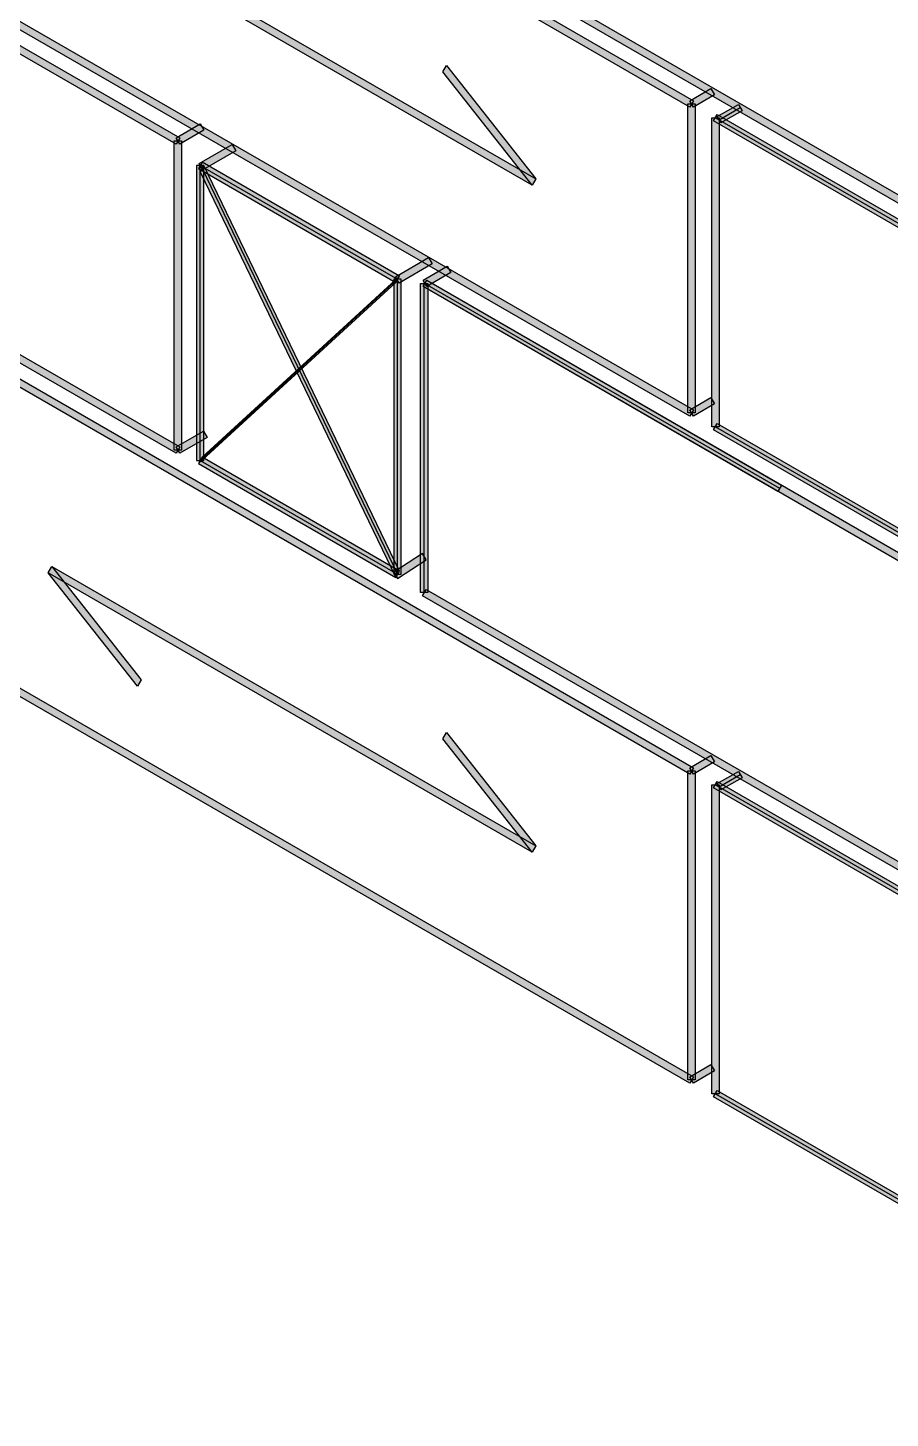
# Model space of a CAD drawing. Extents: x 0 to 119, y 0 to 84.
# Drawn here: x 53.431 to 55.551, y 54.625 to 58.044 of the extents above; entities that cross this region are included whole.
import ezdxf

# ---------------------------------------------------------------- set-up
doc = ezdxf.new("R2010")
doc.units = 0
doc.header["$MEASUREMENT"] = 0
doc.layers.add('3', color=7, linetype='CONTINUOUS')

msp = doc.modelspace()

# ---------------------------------------------------------------- linework, layer by layer
at = {"layer": '3', "color": 7, "linetype": 'Continuous'}
for p, q in [((55.130632, 57.8176), (55.182593, 57.8476)), ((55.12163, 57.822794), (55.756902, 57.45602)), ((53.855384, 57.70542), (54.340358, 57.42542)), ((53.855384, 57.70542), (54.340358, 57.42542)), ((53.855384, 56.980204), (53.855384, 57.70542)), ((53.859884, 57.697625), (54.340358, 56.700202)), ((53.859884, 57.697625), (54.340358, 56.700202)), ((53.855384, 56.980204), (54.340358, 57.42542)), ((53.855384, 56.980204), (54.340358, 57.42542)), ((54.340358, 56.700202), (54.340358, 57.42542)), ((54.405903, 56.65519), (54.405903, 57.41519)), ((54.40734, 57.41519), (55.279425, 56.911691)), ((55.121631, 57.062795), (55.756902, 56.69602)), ((53.855384, 56.980204), (54.340358, 56.700202)), ((55.130632, 56.1776), (55.182593, 56.2076)), ((55.12163, 56.182794), (55.756902, 55.81602)), ((55.121631, 55.422795), (55.756902, 55.05602))]:
    msp.add_line(p, q, dxfattribs=at)
for points in [[(55.067419, 57.864485), (55.058419, 57.848896), (53.153584, 58.948654), (53.162584, 58.964242), (55.067419, 57.864485)], [(53.804827, 57.773442), (53.795827, 57.757854), (52.461676, 58.528128), (52.470676, 58.543716), (53.804827, 57.773442)], [(54.680195, 57.672292), (54.671195, 57.656703), (53.481517, 58.343565), (53.490517, 58.359153), (54.680195, 57.672292)], [(54.401403, 58.288225), (54.410403, 58.303814), (55.709441, 57.553814), (55.700441, 57.538225), (54.401403, 58.288225)], [(55.067419, 57.104485), (55.058419, 57.088896), (53.140084, 58.196449), (53.149084, 58.212038), (55.067419, 57.104485)], [(54.680195, 57.672292), (54.671195, 57.656703), (54.451704, 57.935356), (54.460704, 57.950944), (54.680195, 57.672292)], [(55.067419, 57.848896), (55.058419, 57.864485), (55.11038, 57.894485), (55.11938, 57.878896), (55.067419, 57.848896)], [(55.053919, 57.856691), (55.071919, 57.856691), (55.071919, 57.096691), (55.053919, 57.096691), (55.053919, 57.856691)], [(55.135132, 57.809806), (55.126132, 57.825394), (55.178093, 57.855394), (55.187093, 57.839806), (55.135132, 57.809806)], [(55.13063, 57.062794), (55.11263, 57.062794), (55.11263, 57.822794), (55.13063, 57.822794), (55.13063, 57.062794)], [(55.11263, 57.822794), (55.13063, 57.822794), (55.13063, 57.062794), (55.11263, 57.062794), (55.11263, 57.822794)], [(55.11263, 57.822794), (55.13063, 57.822794), (55.13063, 57.062794), (55.11263, 57.062794), (55.11263, 57.822794)], [(56.494284, 57.040684), (56.485284, 57.025096), (55.11713, 57.815), (55.12613, 57.830588), (56.494284, 57.040684)], [(52.460238, 57.768128), (52.469238, 57.783716), (53.804827, 57.013442), (53.795827, 56.997854), (52.460238, 57.768128)], [(53.804827, 57.757854), (53.795827, 57.773442), (53.85536, 57.807813), (53.86436, 57.792225), (53.804827, 57.757854)], [(53.804827, 57.757854), (53.795827, 57.773442), (53.85536, 57.807813), (53.86436, 57.792225), (53.804827, 57.757854)], [(53.809327, 57.005648), (53.791327, 57.005648), (53.791327, 57.765648), (53.809327, 57.765648), (53.809327, 57.005648)], [(53.809327, 57.005648), (53.791327, 57.005648), (53.791327, 57.765648), (53.809327, 57.765648), (53.809327, 57.005648)], [(53.861601, 57.694651), (53.852601, 57.71024), (53.933982, 57.757225), (53.942982, 57.741637), (53.861601, 57.694651)], [(53.861601, 57.694651), (53.852601, 57.71024), (53.933982, 57.757225), (53.942982, 57.741637), (53.861601, 57.694651)], [(54.335858, 57.417625), (54.344858, 57.433214), (53.859884, 57.713214), (53.850884, 57.697625), (54.335858, 57.417625)], [(53.864384, 57.70542), (53.846384, 57.70542), (53.846384, 56.980204), (53.864384, 56.980204), (53.864384, 57.70542)], [(54.335858, 56.692408), (54.344858, 56.707997), (53.864384, 57.70542), (53.855384, 57.689831), (54.335858, 56.692408)], [(54.343999, 57.416138), (54.334999, 57.431727), (54.41638, 57.478712), (54.42538, 57.463124), (54.343999, 57.416138)], [(54.343999, 57.416138), (54.334999, 57.431727), (54.41638, 57.478712), (54.42538, 57.463124), (54.343999, 57.416138)], [(54.41184, 57.407395), (54.40284, 57.422984), (54.462372, 57.457355), (54.471372, 57.441766), (54.41184, 57.407395)], [(54.41184, 57.407395), (54.40284, 57.422984), (54.462372, 57.457355), (54.471372, 57.441766), (54.41184, 57.407395)], [(54.335858, 57.417625), (54.344858, 57.433214), (53.859884, 56.987999), (53.850884, 56.97241), (54.335858, 57.417625)], [(54.331358, 56.700202), (54.349358, 56.700202), (54.349358, 57.42542), (54.331358, 57.42542), (54.331358, 56.700202)], [(54.396903, 57.41519), (54.414903, 57.41519), (54.414903, 56.65519), (54.396903, 56.65519), (54.396903, 57.41519)], [(55.745992, 56.65271), (55.736992, 56.637122), (54.40284, 57.407396), (54.41184, 57.422984), (55.745992, 56.65271)], [(55.283925, 56.919485), (55.274925, 56.903896), (54.40284, 57.407396), (54.41184, 57.422984), (55.283925, 56.919485)], [(55.283925, 56.919485), (55.274925, 56.903896), (54.40284, 57.407396), (54.41184, 57.422984), (55.283925, 56.919485)], [(55.067419, 56.224485), (55.058419, 56.208896), (53.153584, 57.308654), (53.162584, 57.324242), (55.067419, 56.224485)], [(55.067419, 57.088896), (55.058419, 57.104485), (55.11038, 57.134485), (55.11938, 57.118896), (55.067419, 57.088896)], [(56.494284, 56.280684), (56.485284, 56.265096), (55.117131, 57.055001), (55.126131, 57.070589), (56.494284, 56.280684)], [(53.863279, 57.052386), (53.872279, 57.036797), (53.804827, 56.997854), (53.795827, 57.013442), (53.863279, 57.052386)], [(53.863279, 57.052386), (53.872279, 57.036797), (53.804827, 56.997854), (53.795827, 57.013442), (53.863279, 57.052386)], [(53.859884, 56.987999), (53.850884, 56.97241), (54.335858, 56.692408), (54.344858, 56.707997), (53.859884, 56.987999)], [(54.410394, 56.735644), (54.401394, 56.751233), (54.331358, 56.705602), (54.340358, 56.690014), (54.410394, 56.735644)], [(54.680195, 56.032292), (54.671195, 56.016703), (53.481517, 56.703565), (53.490517, 56.719153), (54.680195, 56.032292)], [(53.710008, 56.440501), (53.701008, 56.424913), (53.481517, 56.703565), (53.490517, 56.719153), (53.710008, 56.440501)], [(54.401403, 56.647396), (54.410403, 56.662984), (55.745992, 55.89271), (55.736992, 55.877122), (54.401403, 56.647396)], [(55.067419, 55.464485), (55.058419, 55.448896), (53.140084, 56.556449), (53.149084, 56.572038), (55.067419, 55.464485)], [(54.680195, 56.032292), (54.671195, 56.016703), (54.451704, 56.295356), (54.460704, 56.310944), (54.680195, 56.032292)], [(55.067419, 56.208896), (55.058419, 56.224485), (55.11038, 56.254485), (55.11938, 56.238896), (55.067419, 56.208896)], [(55.053919, 56.216691), (55.071919, 56.216691), (55.071919, 55.456691), (55.053919, 55.456691), (55.053919, 56.216691)], [(55.135132, 56.169806), (55.126132, 56.185394), (55.178093, 56.215394), (55.187093, 56.199806), (55.135132, 56.169806)], [(55.13063, 55.422794), (55.11263, 55.422794), (55.11263, 56.182794), (55.13063, 56.182794), (55.13063, 55.422794)], [(55.11263, 56.182794), (55.13063, 56.182794), (55.13063, 55.422794), (55.11263, 55.422794), (55.11263, 56.182794)], [(55.11263, 56.182794), (55.13063, 56.182794), (55.13063, 55.422794), (55.11263, 55.422794), (55.11263, 56.182794)], [(56.494284, 55.400684), (56.485284, 55.385096), (55.11713, 56.175), (55.12613, 56.190588), (56.494284, 55.400684)], [(55.067419, 55.448896), (55.058419, 55.464485), (55.11038, 55.494485), (55.11938, 55.478896), (55.067419, 55.448896)], [(56.494284, 54.640684), (56.485284, 54.625096), (55.117131, 55.415001), (55.126131, 55.430589), (56.494284, 54.640684)]]:
    msp.add_lwpolyline(points, dxfattribs=at)
for points in [[(55.067419, 57.864485), (53.153584, 58.948654), (53.162584, 58.964242)], [(55.067419, 57.864485), (55.058419, 57.848896), (53.153584, 58.948654)], [(55.067419, 57.864485), (53.162584, 58.964242), (55.067419, 57.864485)], [(53.804827, 57.773442), (52.461676, 58.528128), (52.470676, 58.543716)], [(53.804827, 57.773442), (52.470676, 58.543716), (53.804827, 57.773442)], [(53.804827, 57.773442), (53.795827, 57.757854), (52.461676, 58.528128)], [(54.680195, 57.672292), (53.481517, 58.343565), (53.490517, 58.359153)], [(54.680195, 57.672292), (53.490517, 58.359153), (54.680195, 57.672292)], [(54.680195, 57.672292), (54.671195, 57.656703), (53.481517, 58.343565)], [(54.401403, 58.288225), (54.410403, 58.303814), (55.709441, 57.553814)], [(54.401403, 58.288225), (55.709441, 57.553814), (55.700441, 57.538225)], [(54.401403, 58.288225), (55.700441, 57.538225), (54.401403, 58.288225)], [(55.067419, 57.104485), (53.140084, 58.196449), (53.149084, 58.212038)], [(55.067419, 57.104485), (55.058419, 57.088896), (53.140084, 58.196449)], [(55.067419, 57.104485), (53.149084, 58.212038), (55.067419, 57.104485)], [(54.680195, 57.672292), (54.451704, 57.935356), (54.460704, 57.950944)], [(54.680195, 57.672292), (54.460704, 57.950944), (54.680195, 57.672292)], [(54.680195, 57.672292), (54.671195, 57.656703), (54.451704, 57.935356)], [(55.067419, 57.848896), (55.058419, 57.864485), (55.11038, 57.894485)], [(55.067419, 57.848896), (55.11038, 57.894485), (55.11938, 57.878896)], [(55.067419, 57.848896), (55.11938, 57.878896), (55.067419, 57.848896)], [(55.053919, 57.856691), (55.071919, 57.856691), (55.071919, 57.096691)], [(55.053919, 57.856691), (55.071919, 57.096691), (55.053919, 57.096691)], [(55.053919, 57.856691), (55.053919, 57.096691), (55.053919, 57.856691)], [(55.135132, 57.809806), (55.126132, 57.825394), (55.178093, 57.855394)], [(55.135132, 57.809806), (55.178093, 57.855394), (55.187093, 57.839806)], [(55.13063, 57.062794), (55.11263, 57.062794), (55.11263, 57.822794)], [(55.13063, 57.062794), (55.11263, 57.822794), (55.13063, 57.822794)], [(55.11263, 57.822794), (55.13063, 57.822794), (55.13063, 57.062794)], [(55.11263, 57.822794), (55.13063, 57.062794), (55.11263, 57.062794)], [(55.11263, 57.822794), (55.11263, 57.062794), (55.11263, 57.822794)], [(55.11263, 57.822794), (55.13063, 57.822794), (55.13063, 57.062794)], [(55.11263, 57.822794), (55.13063, 57.062794), (55.11263, 57.062794)], [(55.11263, 57.822794), (55.11263, 57.062794), (55.11263, 57.822794)], [(56.494284, 57.040684), (55.11713, 57.815), (55.12613, 57.830588)], [(56.494284, 57.040684), (56.485284, 57.025096), (55.11713, 57.815)], [(56.494284, 57.040684), (55.12613, 57.830588), (56.494284, 57.040684)], [(55.13063, 57.062794), (55.13063, 57.822794), (55.13063, 57.062794)], [(55.135132, 57.809806), (55.187093, 57.839806), (55.135132, 57.809806)], [(52.460238, 57.768128), (52.469238, 57.783716), (53.804827, 57.013442)], [(53.804827, 57.757854), (53.795827, 57.773442), (53.85536, 57.807813)], [(53.804827, 57.757854), (53.795827, 57.773442), (53.85536, 57.807813)], [(53.804827, 57.757854), (53.85536, 57.807813), (53.86436, 57.792225)], [(53.804827, 57.757854), (53.85536, 57.807813), (53.86436, 57.792225)], [(53.804827, 57.757854), (53.86436, 57.792225), (53.804827, 57.757854)], [(53.804827, 57.757854), (53.86436, 57.792225), (53.804827, 57.757854)], [(52.460238, 57.768128), (53.804827, 57.013442), (53.795827, 56.997854)], [(52.460238, 57.768128), (53.795827, 56.997854), (52.460238, 57.768128)], [(53.809327, 57.005648), (53.791327, 57.005648), (53.791327, 57.765648)], [(53.809327, 57.005648), (53.791327, 57.765648), (53.809327, 57.765648)], [(53.809327, 57.005648), (53.791327, 57.005648), (53.791327, 57.765648)], [(53.809327, 57.005648), (53.791327, 57.765648), (53.809327, 57.765648)], [(53.809327, 57.005648), (53.809327, 57.765648), (53.809327, 57.005648)], [(53.809327, 57.005648), (53.809327, 57.765648), (53.809327, 57.005648)], [(53.861601, 57.694651), (53.852601, 57.71024), (53.933982, 57.757225)], [(53.861601, 57.694651), (53.852601, 57.71024), (53.933982, 57.757225)], [(53.861601, 57.694651), (53.933982, 57.757225), (53.942982, 57.741637)], [(53.861601, 57.694651), (53.933982, 57.757225), (53.942982, 57.741637)], [(54.335858, 57.417625), (53.859884, 57.713214), (53.850884, 57.697625)], [(54.335858, 57.417625), (54.344858, 57.433214), (53.859884, 57.713214)], [(53.861601, 57.694651), (53.942982, 57.741637), (53.861601, 57.694651)], [(53.861601, 57.694651), (53.942982, 57.741637), (53.861601, 57.694651)], [(53.864384, 57.70542), (53.846384, 57.70542), (53.846384, 56.980204)], [(53.864384, 57.70542), (53.846384, 56.980204), (53.864384, 56.980204)], [(54.335858, 57.417625), (53.850884, 57.697625), (54.335858, 57.417625)], [(54.335858, 56.692408), (53.864384, 57.70542), (53.855384, 57.689831)], [(54.335858, 56.692408), (53.855384, 57.689831), (54.335858, 56.692408)], [(54.335858, 56.692408), (54.344858, 56.707997), (53.864384, 57.70542)], [(53.864384, 57.70542), (53.864384, 56.980204), (53.864384, 57.70542)], [(54.343999, 57.416138), (54.334999, 57.431727), (54.41638, 57.478712)], [(54.343999, 57.416138), (54.334999, 57.431727), (54.41638, 57.478712)], [(54.343999, 57.416138), (54.41638, 57.478712), (54.42538, 57.463124)], [(54.343999, 57.416138), (54.41638, 57.478712), (54.42538, 57.463124)], [(54.343999, 57.416138), (54.42538, 57.463124), (54.343999, 57.416138)], [(54.343999, 57.416138), (54.42538, 57.463124), (54.343999, 57.416138)], [(54.41184, 57.407395), (54.40284, 57.422984), (54.462372, 57.457355)], [(54.41184, 57.407395), (54.40284, 57.422984), (54.462372, 57.457355)], [(54.41184, 57.407395), (54.462372, 57.457355), (54.471372, 57.441766)], [(54.41184, 57.407395), (54.462372, 57.457355), (54.471372, 57.441766)], [(54.41184, 57.407395), (54.471372, 57.441766), (54.41184, 57.407395)], [(54.41184, 57.407395), (54.471372, 57.441766), (54.41184, 57.407395)], [(54.335858, 57.417625), (53.859884, 56.987999), (53.850884, 56.97241)], [(54.335858, 57.417625), (53.850884, 56.97241), (54.335858, 57.417625)], [(54.335858, 57.417625), (54.344858, 57.433214), (53.859884, 56.987999)], [(54.331358, 56.700202), (54.349358, 56.700202), (54.349358, 57.42542)], [(54.331358, 56.700202), (54.349358, 57.42542), (54.331358, 57.42542)], [(54.331358, 56.700202), (54.331358, 57.42542), (54.331358, 56.700202)], [(54.396903, 57.41519), (54.414903, 57.41519), (54.414903, 56.65519)], [(54.396903, 57.41519), (54.414903, 56.65519), (54.396903, 56.65519)], [(54.396903, 57.41519), (54.396903, 56.65519), (54.396903, 57.41519)], [(55.745992, 56.65271), (54.40284, 57.407396), (54.41184, 57.422984)], [(55.283925, 56.919485), (54.40284, 57.407396), (54.41184, 57.422984)], [(55.283925, 56.919485), (54.40284, 57.407396), (54.41184, 57.422984)], [(55.745992, 56.65271), (55.736992, 56.637122), (54.40284, 57.407396)], [(55.283925, 56.919485), (55.274925, 56.903896), (54.40284, 57.407396)], [(55.283925, 56.919485), (55.274925, 56.903896), (54.40284, 57.407396)], [(55.745992, 56.65271), (54.41184, 57.422984), (55.745992, 56.65271)], [(55.283925, 56.919485), (54.41184, 57.422984), (55.283925, 56.919485)], [(55.283925, 56.919485), (54.41184, 57.422984), (55.283925, 56.919485)], [(55.067419, 56.224485), (53.153584, 57.308654), (53.162584, 57.324242)], [(55.067419, 56.224485), (55.058419, 56.208896), (53.153584, 57.308654)], [(55.067419, 56.224485), (53.162584, 57.324242), (55.067419, 56.224485)], [(55.067419, 57.088896), (55.058419, 57.104485), (55.11038, 57.134485)], [(55.067419, 57.088896), (55.11038, 57.134485), (55.11938, 57.118896)], [(55.067419, 57.088896), (55.11938, 57.118896), (55.067419, 57.088896)], [(56.494284, 56.280684), (55.117131, 57.055001), (55.126131, 57.070589)], [(56.494284, 56.280684), (55.126131, 57.070589), (56.494284, 56.280684)], [(53.863279, 57.052386), (53.804827, 56.997854), (53.795827, 57.013442)], [(53.863279, 57.052386), (53.795827, 57.013442), (53.863279, 57.052386)], [(53.863279, 57.052386), (53.804827, 56.997854), (53.795827, 57.013442)], [(53.863279, 57.052386), (53.795827, 57.013442), (53.863279, 57.052386)], [(53.863279, 57.052386), (53.872279, 57.036797), (53.804827, 56.997854)], [(53.863279, 57.052386), (53.872279, 57.036797), (53.804827, 56.997854)], [(56.494284, 56.280684), (56.485284, 56.265096), (55.117131, 57.055001)], [(53.859884, 56.987999), (53.850884, 56.97241), (54.335858, 56.692408)], [(53.859884, 56.987999), (54.335858, 56.692408), (54.344858, 56.707997)], [(53.859884, 56.987999), (54.344858, 56.707997), (53.859884, 56.987999)], [(54.410394, 56.735644), (54.401394, 56.751233), (54.331358, 56.705602)], [(54.680195, 56.032292), (53.481517, 56.703565), (53.490517, 56.719153)], [(53.710008, 56.440501), (53.481517, 56.703565), (53.490517, 56.719153)], [(54.680195, 56.032292), (53.490517, 56.719153), (54.680195, 56.032292)], [(53.710008, 56.440501), (53.490517, 56.719153), (53.710008, 56.440501)], [(54.410394, 56.735644), (54.331358, 56.705602), (54.340358, 56.690014)], [(54.410394, 56.735644), (54.340358, 56.690014), (54.410394, 56.735644)], [(54.680195, 56.032292), (54.671195, 56.016703), (53.481517, 56.703565)], [(53.710008, 56.440501), (53.701008, 56.424913), (53.481517, 56.703565)], [(54.401403, 56.647396), (54.410403, 56.662984), (55.745992, 55.89271)], [(54.401403, 56.647396), (55.745992, 55.89271), (55.736992, 55.877122)], [(54.401403, 56.647396), (55.736992, 55.877122), (54.401403, 56.647396)], [(55.067419, 55.464485), (53.140084, 56.556449), (53.149084, 56.572038)], [(55.067419, 55.464485), (55.058419, 55.448896), (53.140084, 56.556449)], [(55.067419, 55.464485), (53.149084, 56.572038), (55.067419, 55.464485)], [(54.680195, 56.032292), (54.451704, 56.295356), (54.460704, 56.310944)], [(54.680195, 56.032292), (54.460704, 56.310944), (54.680195, 56.032292)], [(54.680195, 56.032292), (54.671195, 56.016703), (54.451704, 56.295356)], [(55.067419, 56.208896), (55.058419, 56.224485), (55.11038, 56.254485)], [(55.067419, 56.208896), (55.11038, 56.254485), (55.11938, 56.238896)], [(55.067419, 56.208896), (55.11938, 56.238896), (55.067419, 56.208896)], [(55.053919, 56.216691), (55.071919, 56.216691), (55.071919, 55.456691)], [(55.053919, 56.216691), (55.071919, 55.456691), (55.053919, 55.456691)], [(55.053919, 56.216691), (55.053919, 55.456691), (55.053919, 56.216691)], [(55.135132, 56.169806), (55.126132, 56.185394), (55.178093, 56.215394)], [(55.135132, 56.169806), (55.178093, 56.215394), (55.187093, 56.199806)], [(55.13063, 55.422794), (55.11263, 55.422794), (55.11263, 56.182794)], [(55.13063, 55.422794), (55.11263, 56.182794), (55.13063, 56.182794)], [(55.11263, 56.182794), (55.13063, 56.182794), (55.13063, 55.422794)], [(55.11263, 56.182794), (55.13063, 55.422794), (55.11263, 55.422794)], [(55.11263, 56.182794), (55.11263, 55.422794), (55.11263, 56.182794)], [(55.11263, 56.182794), (55.13063, 56.182794), (55.13063, 55.422794)], [(55.11263, 56.182794), (55.13063, 55.422794), (55.11263, 55.422794)], [(55.11263, 56.182794), (55.11263, 55.422794), (55.11263, 56.182794)], [(56.494284, 55.400684), (55.11713, 56.175), (55.12613, 56.190588)], [(56.494284, 55.400684), (56.485284, 55.385096), (55.11713, 56.175)], [(56.494284, 55.400684), (55.12613, 56.190588), (56.494284, 55.400684)], [(55.13063, 55.422794), (55.13063, 56.182794), (55.13063, 55.422794)], [(55.135132, 56.169806), (55.187093, 56.199806), (55.135132, 56.169806)], [(55.067419, 55.448896), (55.058419, 55.464485), (55.11038, 55.494485)], [(55.067419, 55.448896), (55.11038, 55.494485), (55.11938, 55.478896)], [(55.067419, 55.448896), (55.11938, 55.478896), (55.067419, 55.448896)], [(56.494284, 54.640684), (55.117131, 55.415001), (55.126131, 55.430589)], [(56.494284, 54.640684), (55.126131, 55.430589), (56.494284, 54.640684)], [(56.494284, 54.640684), (56.485284, 54.625096), (55.117131, 55.415001)]]:
    msp.add_solid(points, dxfattribs=at)

doc.saveas('drawing.dxf')
